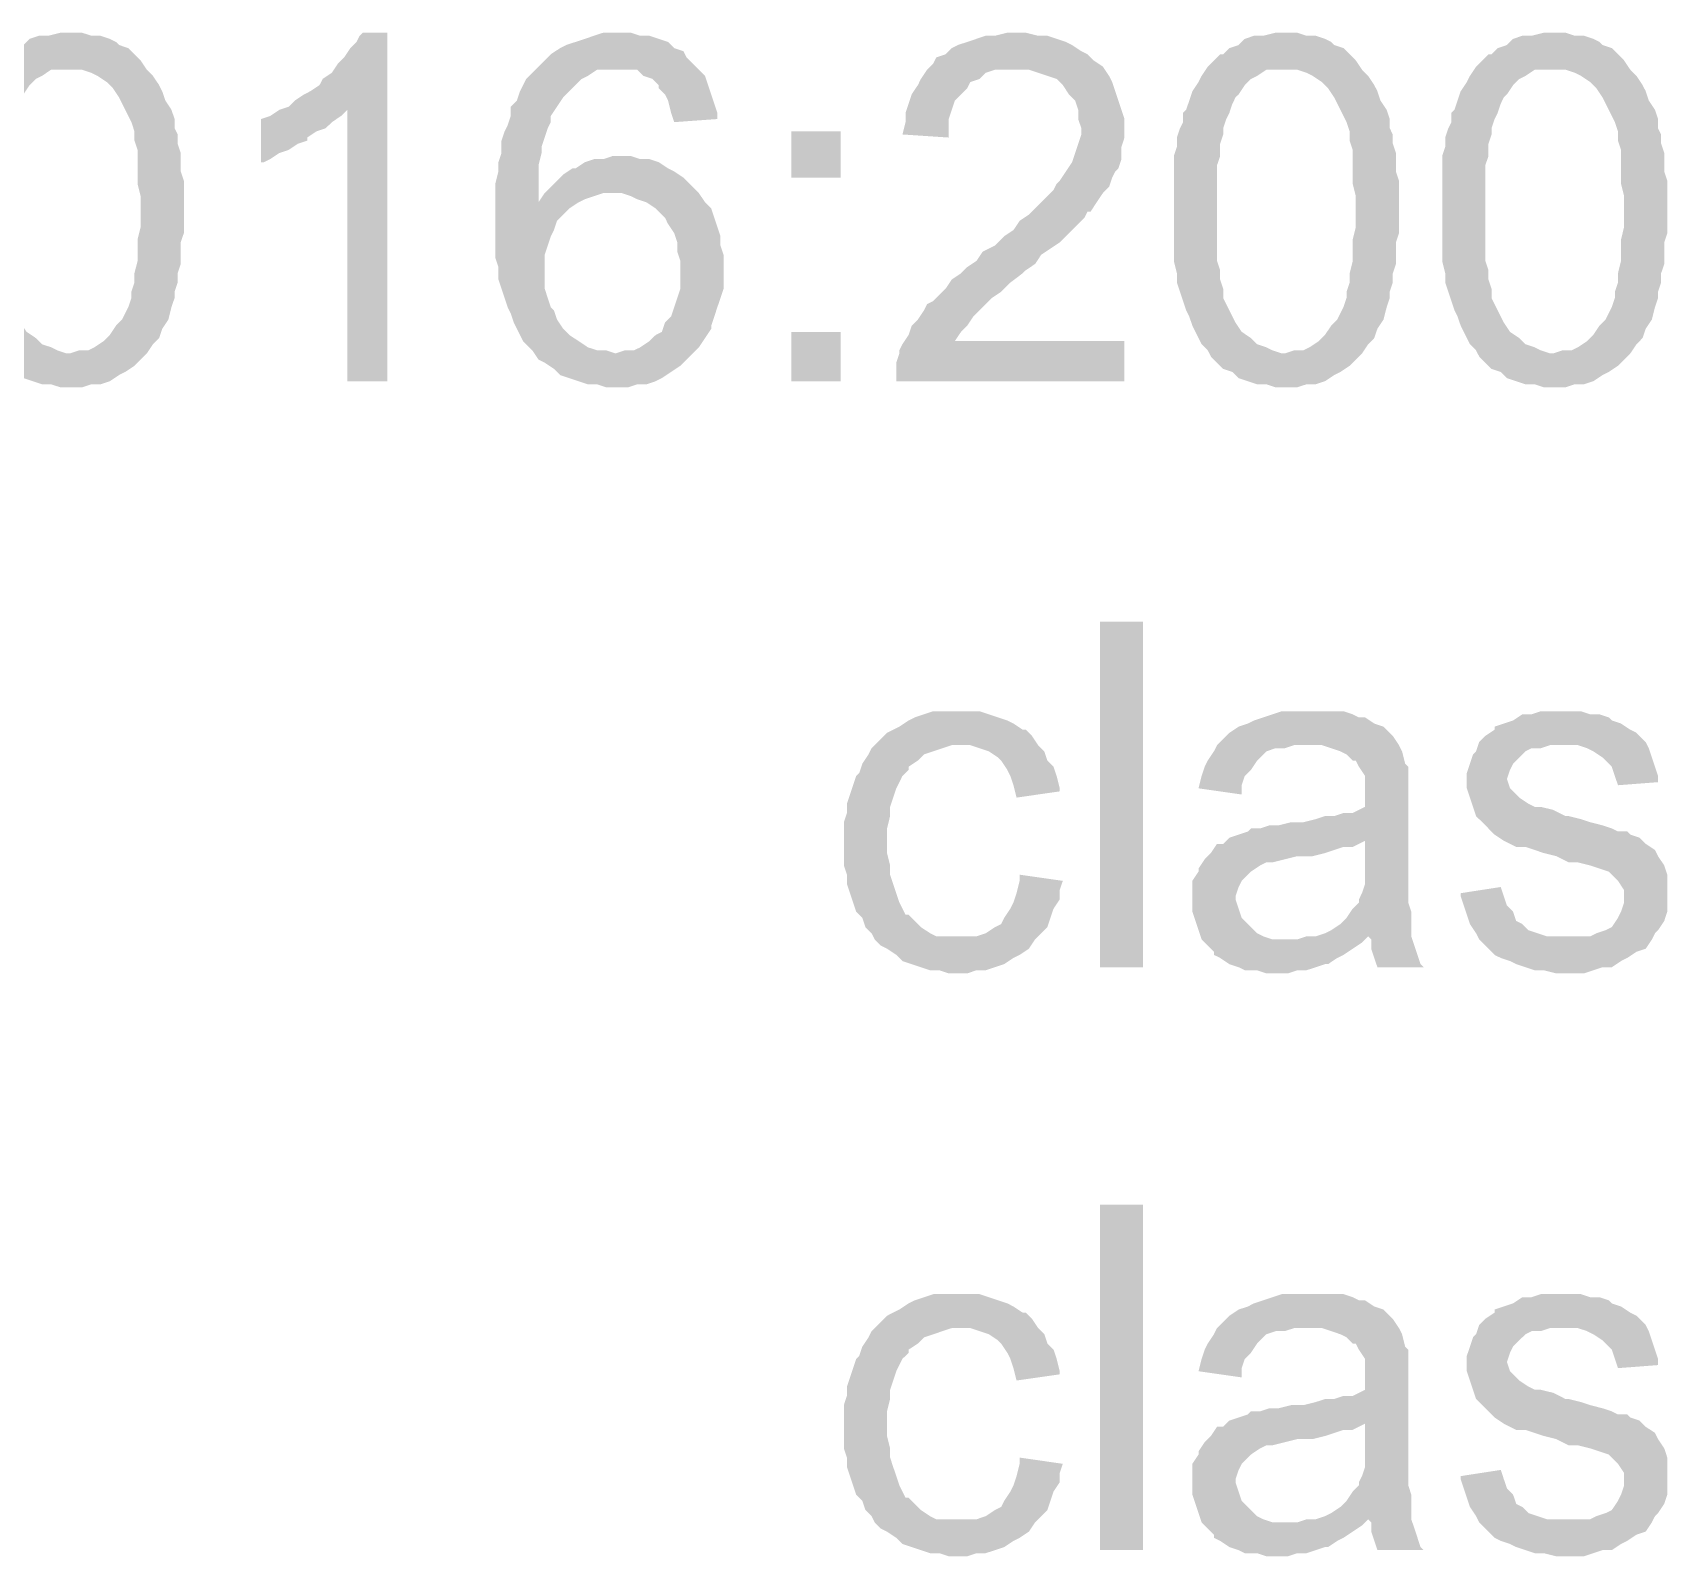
# Model space of a CAD drawing. Header units: millimetres. Extents: x -35.3 to 0.3, y 0.4 to 20.6.
# Drawn here: x -33.1502 to -32.7085, y 6.5152 to 6.9268 of the extents above; entities that cross this region are included whole.
import ezdxf

# ---------------------------------------------------------------- set-up
doc = ezdxf.new("R2010")
doc.units = ezdxf.units.MM
doc.layers.add('PDF _Riempimenti solidi', color=7, linetype='Continuous')

msp = doc.modelspace()

# ---------------------------------------------------------------- hatches: boundary and pattern name
at = {"layer": 'PDF _Riempimenti solidi', "transparency": 33554559}
for points in [[(-33.14017, 6.92684), (-33.14267, 6.92684), (-33.146, 6.92601), (-33.1485, 6.92601), (-33.151, 6.92517), (-33.15267, 6.92351), (-33.15517, 6.92267), (-33.15683, 6.92101), (-33.15767, 6.92101), (-33.161, 6.91767), (-33.14017, 6.91684), (-33.13683, 6.91684), (-33.13433, 6.91601), (-33.13267, 6.91517), (-33.13017, 6.91351), (-33.1285, 6.91184), (-33.12683, 6.90934), (-33.126, 6.90767), (-33.12517, 6.90601), (-33.12433, 6.90434), (-33.1235, 6.90267), (-33.12267, 6.90017), (-33.12267, 6.89767), (-33.12183, 6.89517), (-33.12183, 6.88601), (-33.121, 6.88267), (-33.121, 6.87434), (-33.12183, 6.87101), (-33.12183, 6.86517), (-33.12267, 6.86184), (-33.12267, 6.85934), (-33.1235, 6.85684), (-33.1235, 6.85517), (-33.12433, 6.85267), (-33.12517, 6.85101), (-33.126, 6.84934), (-33.12767, 6.84767), (-33.12933, 6.84517), (-33.131, 6.84351), (-33.1335, 6.84184), (-33.13517, 6.84101), (-33.13767, 6.84101), (-33.14017, 6.84017), (-33.16017, 6.83934), (-33.1585, 6.83767), (-33.15683, 6.83601), (-33.15433, 6.83517), (-33.15267, 6.83351), (-33.15017, 6.83267), (-33.14767, 6.83184), (-33.14517, 6.83184), (-33.14267, 6.83101), (-33.13683, 6.83101), (-33.13433, 6.83184), (-33.13183, 6.83184), (-33.12933, 6.83267), (-33.12683, 6.83434), (-33.12517, 6.83517), (-33.12267, 6.83684), (-33.11933, 6.84017), (-33.11767, 6.84267), (-33.116, 6.84434), (-33.11517, 6.84684), (-33.1135, 6.84934), (-33.11267, 6.85267), (-33.11183, 6.85517), (-33.11183, 6.85684), (-33.111, 6.85934), (-33.111, 6.86184), (-33.11017, 6.86434), (-33.11017, 6.87017), (-33.10933, 6.87267), (-33.10933, 6.88684), (-33.11017, 6.88934), (-33.11017, 6.89434), (-33.111, 6.89684), (-33.111, 6.89934), (-33.11183, 6.90101), (-33.11183, 6.90351), (-33.11267, 6.90601), (-33.11433, 6.90851), (-33.11517, 6.91101), (-33.116, 6.91267), (-33.11767, 6.91517), (-33.11933, 6.91684), (-33.121, 6.91934), (-33.12267, 6.92101), (-33.12433, 6.92267), (-33.12683, 6.92351), (-33.12767, 6.92434), (-33.12933, 6.92517), (-33.13183, 6.92601), (-33.13433, 6.92601), (-33.13683, 6.92684)], [(-33.05433, 6.92684), (-33.061, 6.92684), (-33.06183, 6.92601), (-33.06267, 6.92434), (-33.06433, 6.92267), (-33.066, 6.92017), (-33.06767, 6.91851), (-33.06933, 6.91601), (-33.07183, 6.91434), (-33.07267, 6.91267), (-33.07517, 6.91101), (-33.07683, 6.91017), (-33.07933, 6.90851), (-33.081, 6.90684), (-33.06517, 6.90601), (-33.06517, 6.83267), (-33.05433, 6.83267)], [(-32.99183, 6.92684), (-32.996, 6.92684), (-32.9985, 6.92601), (-33.001, 6.92517), (-33.0035, 6.92434), (-33.006, 6.92351), (-33.00767, 6.92267), (-33.01017, 6.92101), (-33.01183, 6.91934), (-33.0135, 6.91767), (-32.99267, 6.91684), (-32.98683, 6.91684), (-32.98517, 6.91517), (-32.98267, 6.91434), (-32.981, 6.91267), (-32.981, 6.91184), (-32.97933, 6.91017), (-32.9785, 6.90851), (-32.97767, 6.90517), (-32.97683, 6.90267), (-32.96517, 6.90351), (-32.96517, 6.90517), (-32.966, 6.90767), (-32.9685, 6.91517), (-32.97017, 6.91684), (-32.9735, 6.92017), (-32.97433, 6.92184), (-32.97683, 6.92267), (-32.9785, 6.92434), (-32.981, 6.92517), (-32.9835, 6.92601), (-32.986, 6.92601), (-32.9885, 6.92684)], [(-32.88433, 6.92684), (-32.88683, 6.92684), (-32.89017, 6.92601), (-32.89267, 6.92601), (-32.89767, 6.92434), (-32.90017, 6.92351), (-32.90183, 6.92267), (-32.9035, 6.92101), (-32.906, 6.92017), (-32.90683, 6.91851), (-32.9085, 6.91684), (-32.91017, 6.91434), (-32.911, 6.91267), (-32.91267, 6.91017), (-32.9135, 6.90767), (-32.91433, 6.90517), (-32.91433, 6.90267), (-32.91517, 6.89934), (-32.90267, 6.89851), (-32.90267, 6.90351), (-32.90183, 6.90601), (-32.901, 6.90851), (-32.89767, 6.91184), (-32.89683, 6.91351), (-32.89433, 6.91434), (-32.89267, 6.91601), (-32.89017, 6.91684), (-32.88433, 6.91684), (-32.861, 6.91767), (-32.8635, 6.91934), (-32.86517, 6.92101), (-32.86683, 6.92184), (-32.86933, 6.92351), (-32.871, 6.92434), (-32.8735, 6.92517), (-32.876, 6.92601), (-32.8785, 6.92601), (-32.88183, 6.92684)], [(-32.81183, 6.92684), (-32.81433, 6.92684), (-32.81767, 6.92601), (-32.82017, 6.92601), (-32.82267, 6.92517), (-32.82433, 6.92351), (-32.82683, 6.92267), (-32.8285, 6.92101), (-32.82933, 6.92101), (-32.831, 6.91934), (-32.83267, 6.91767), (-32.81183, 6.91684), (-32.8085, 6.91684), (-32.806, 6.91601), (-32.80433, 6.91517), (-32.80183, 6.91351), (-32.80017, 6.91184), (-32.7985, 6.90934), (-32.79767, 6.90767), (-32.79683, 6.90601), (-32.796, 6.90434), (-32.79517, 6.90267), (-32.79433, 6.90017), (-32.79433, 6.89767), (-32.7935, 6.89517), (-32.7935, 6.88601), (-32.79267, 6.88267), (-32.79267, 6.87434), (-32.7935, 6.87101), (-32.7935, 6.86517), (-32.79433, 6.86184), (-32.79433, 6.85934), (-32.79517, 6.85684), (-32.79517, 6.85517), (-32.796, 6.85267), (-32.79683, 6.85101), (-32.79767, 6.84934), (-32.7985, 6.84851), (-32.79933, 6.84767), (-32.801, 6.84517), (-32.80267, 6.84351), (-32.80517, 6.84184), (-32.80683, 6.84101), (-32.80933, 6.84101), (-32.81183, 6.84017), (-32.83183, 6.83934), (-32.8285, 6.83601), (-32.826, 6.83517), (-32.82433, 6.83351), (-32.82183, 6.83267), (-32.81933, 6.83184), (-32.81683, 6.83184), (-32.81433, 6.83101), (-32.8085, 6.83101), (-32.806, 6.83184), (-32.8035, 6.83184), (-32.801, 6.83267), (-32.7985, 6.83434), (-32.79683, 6.83517), (-32.79433, 6.83684), (-32.79267, 6.83851), (-32.791, 6.84017), (-32.78933, 6.84267), (-32.78767, 6.84434), (-32.78683, 6.84684), (-32.78517, 6.84934), (-32.78433, 6.85267), (-32.7835, 6.85517), (-32.7835, 6.85684), (-32.78267, 6.85934), (-32.78267, 6.86184), (-32.78183, 6.86434), (-32.78183, 6.87017), (-32.781, 6.87267), (-32.781, 6.88684), (-32.78183, 6.88934), (-32.78183, 6.89434), (-32.78267, 6.89684), (-32.78267, 6.89934), (-32.7835, 6.90101), (-32.7835, 6.90351), (-32.78433, 6.90601), (-32.786, 6.90851), (-32.78683, 6.91101), (-32.78767, 6.91267), (-32.78933, 6.91517), (-32.791, 6.91684), (-32.79267, 6.91934), (-32.796, 6.92267), (-32.7985, 6.92351), (-32.79933, 6.92434), (-32.801, 6.92517), (-32.8035, 6.92601), (-32.806, 6.92601), (-32.8085, 6.92684)], [(-32.73933, 6.92684), (-32.74183, 6.92684), (-32.74517, 6.92601), (-32.74767, 6.92601), (-32.75017, 6.92517), (-32.75183, 6.92351), (-32.75433, 6.92267), (-32.756, 6.92101), (-32.75683, 6.92101), (-32.7585, 6.91934), (-32.76017, 6.91767), (-32.73933, 6.91684), (-32.736, 6.91684), (-32.7335, 6.91601), (-32.73183, 6.91517), (-32.72933, 6.91351), (-32.72767, 6.91184), (-32.726, 6.90934), (-32.72433, 6.90601), (-32.7235, 6.90434), (-32.72267, 6.90267), (-32.72183, 6.90017), (-32.72183, 6.89767), (-32.721, 6.89517), (-32.721, 6.88601), (-32.72017, 6.88267), (-32.72017, 6.87434), (-32.721, 6.87101), (-32.721, 6.86517), (-32.72183, 6.86184), (-32.72183, 6.85934), (-32.72267, 6.85684), (-32.72267, 6.85517), (-32.7235, 6.85267), (-32.72517, 6.84934), (-32.72683, 6.84767), (-32.7285, 6.84517), (-32.73017, 6.84351), (-32.73267, 6.84184), (-32.73433, 6.84101), (-32.73683, 6.84101), (-32.73933, 6.84017), (-32.75933, 6.83934), (-32.75767, 6.83767), (-32.756, 6.83601), (-32.7535, 6.83517), (-32.75183, 6.83351), (-32.74683, 6.83184), (-32.74433, 6.83184), (-32.74183, 6.83101), (-32.736, 6.83101), (-32.7335, 6.83184), (-32.731, 6.83184), (-32.7285, 6.83267), (-32.726, 6.83434), (-32.72433, 6.83517), (-32.72183, 6.83684), (-32.72017, 6.83851), (-32.7185, 6.84017), (-32.71683, 6.84267), (-32.71517, 6.84434), (-32.71433, 6.84684), (-32.71267, 6.84934), (-32.71183, 6.85267), (-32.711, 6.85517), (-32.711, 6.85684), (-32.71017, 6.85934), (-32.71017, 6.86184), (-32.70933, 6.86434), (-32.70933, 6.87017), (-32.7085, 6.87267), (-32.7085, 6.88684), (-32.70933, 6.88934), (-32.70933, 6.89434), (-32.71017, 6.89684), (-32.71017, 6.89934), (-32.711, 6.90101), (-32.711, 6.90351), (-32.71183, 6.90601), (-32.7135, 6.90851), (-32.71433, 6.91101), (-32.71517, 6.91267), (-32.71683, 6.91517), (-32.7185, 6.91684), (-32.72017, 6.91934), (-32.7235, 6.92267), (-32.726, 6.92351), (-32.72683, 6.92434), (-32.7285, 6.92517), (-32.731, 6.92601), (-32.7335, 6.92601), (-32.736, 6.92684)], [(-33.161, 6.91767), (-33.16267, 6.91517), (-33.1635, 6.91351), (-33.16517, 6.91101), (-33.166, 6.90851), (-33.16683, 6.90601), (-33.16767, 6.90517), (-33.16767, 6.90267), (-33.1685, 6.90101), (-33.16933, 6.89851), (-33.16933, 6.89601), (-33.17017, 6.89351), (-33.17017, 6.86517), (-33.16933, 6.86184), (-33.16933, 6.85934), (-33.16767, 6.85434), (-33.16683, 6.85184), (-33.166, 6.85017), (-33.16517, 6.84767), (-33.1635, 6.84434), (-33.16267, 6.84267), (-33.161, 6.84101), (-33.16017, 6.83934), (-33.14017, 6.84017), (-33.141, 6.84017), (-33.1435, 6.84101), (-33.14517, 6.84184), (-33.14767, 6.84267), (-33.14933, 6.84434), (-33.15183, 6.84601), (-33.1535, 6.84851), (-33.15683, 6.85517), (-33.15683, 6.85767), (-33.15767, 6.86017), (-33.15767, 6.86267), (-33.1585, 6.86517), (-33.1585, 6.89101), (-33.15767, 6.89351), (-33.15767, 6.89684), (-33.15683, 6.89934), (-33.15683, 6.90101), (-33.156, 6.90351), (-33.15517, 6.90517), (-33.15433, 6.90767), (-33.1535, 6.90934), (-33.15267, 6.91017), (-33.151, 6.91267), (-33.14933, 6.91434), (-33.14767, 6.91517), (-33.14517, 6.91684), (-33.14017, 6.91684)], [(-33.0135, 6.91767), (-33.01517, 6.91601), (-33.01683, 6.91434), (-33.0185, 6.91101), (-33.01933, 6.90851), (-33.021, 6.90684), (-33.021, 6.90434), (-33.02183, 6.90184), (-33.02267, 6.90017), (-33.0235, 6.89767), (-33.0235, 6.89434), (-33.02433, 6.89184), (-33.02433, 6.88934), (-33.02517, 6.88601), (-33.02517, 6.86601), (-33.02433, 6.86351), (-33.02433, 6.86017), (-33.02183, 6.85267), (-33.021, 6.85101), (-33.02017, 6.84851), (-33.01933, 6.84684), (-33.01767, 6.84351), (-33.016, 6.84184), (-33.01517, 6.84101), (-33.0135, 6.83851), (-33.01183, 6.83767), (-33.00933, 6.83601), (-33.00767, 6.83434), (-33.00517, 6.83351), (-33.00267, 6.83267), (-33.00017, 6.83184), (-32.99767, 6.83184), (-32.99517, 6.83101), (-32.98933, 6.83101), (-32.98683, 6.83184), (-32.98433, 6.83184), (-32.98183, 6.83267), (-32.98017, 6.83351), (-32.97767, 6.83517), (-32.97517, 6.83684), (-32.9735, 6.83851), (-32.97183, 6.84017), (-32.99267, 6.84017), (-32.99517, 6.84101), (-32.99767, 6.84101), (-33.00017, 6.84184), (-33.00267, 6.84351), (-33.00517, 6.84517), (-33.00683, 6.84684), (-33.0085, 6.84934), (-33.00933, 6.85184), (-33.01017, 6.85267), (-33.01183, 6.85767), (-33.01183, 6.86684), (-33.01017, 6.87184), (-33.00933, 6.87351), (-33.0085, 6.87601), (-33.00517, 6.87934), (-33.00267, 6.88101), (-33.0135, 6.88101), (-33.0135, 6.89101), (-33.01267, 6.89434), (-33.01267, 6.89601), (-33.011, 6.90101), (-33.01017, 6.90267), (-33.01017, 6.90434), (-33.0085, 6.90684), (-33.00683, 6.90934), (-33.00517, 6.91101), (-33.00183, 6.91434), (-33.00017, 6.91517), (-32.99767, 6.91684), (-32.99267, 6.91684)], [(-32.861, 6.91767), (-32.88433, 6.91684), (-32.881, 6.91684), (-32.8785, 6.91601), (-32.876, 6.91517), (-32.8735, 6.91434), (-32.87183, 6.91267), (-32.87017, 6.91017), (-32.8685, 6.90851), (-32.86767, 6.90601), (-32.86767, 6.90351), (-32.86683, 6.90101), (-32.86683, 6.89934), (-32.86767, 6.89684), (-32.8685, 6.89434), (-32.86933, 6.89184), (-32.87267, 6.88684), (-32.8735, 6.88601), (-32.87433, 6.88434), (-32.876, 6.88267), (-32.87933, 6.87934), (-32.881, 6.87767), (-32.8835, 6.87601), (-32.88517, 6.87351), (-32.88767, 6.87184), (-32.89017, 6.86934), (-32.8935, 6.86767), (-32.89517, 6.86517), (-32.89767, 6.86351), (-32.89933, 6.86184), (-32.90183, 6.86017), (-32.9035, 6.85767), (-32.90683, 6.85434), (-32.9085, 6.85351), (-32.90933, 6.85184), (-32.911, 6.84934), (-32.91267, 6.84767), (-32.9135, 6.84517), (-32.91517, 6.84267), (-32.916, 6.84101), (-32.916, 6.84017), (-32.91683, 6.83767), (-32.91683, 6.83267), (-32.85517, 6.83267), (-32.85517, 6.84351), (-32.901, 6.84351), (-32.89933, 6.84601), (-32.89767, 6.84767), (-32.896, 6.85017), (-32.89517, 6.85101), (-32.89433, 6.85184), (-32.891, 6.85517), (-32.8885, 6.85684), (-32.886, 6.85934), (-32.88267, 6.86184), (-32.88183, 6.86267), (-32.87933, 6.86434), (-32.87767, 6.86684), (-32.87267, 6.87017), (-32.86933, 6.87351), (-32.866, 6.87684), (-32.86517, 6.87851), (-32.86433, 6.87851), (-32.86267, 6.88101), (-32.861, 6.88351), (-32.85933, 6.88517), (-32.8585, 6.88767), (-32.85767, 6.88934), (-32.85683, 6.89017), (-32.856, 6.89267), (-32.856, 6.89601), (-32.85517, 6.89851), (-32.85517, 6.90351), (-32.856, 6.90601), (-32.8585, 6.91351), (-32.85933, 6.91517)], [(-32.83267, 6.91767), (-32.83433, 6.91517), (-32.83517, 6.91351), (-32.83683, 6.91101), (-32.8385, 6.90601), (-32.83933, 6.90517), (-32.83933, 6.90267), (-32.84017, 6.90101), (-32.841, 6.89851), (-32.841, 6.89601), (-32.84183, 6.89351), (-32.84183, 6.86517), (-32.841, 6.86184), (-32.841, 6.85934), (-32.84017, 6.85684), (-32.83933, 6.85434), (-32.8385, 6.85184), (-32.83767, 6.85017), (-32.83683, 6.84767), (-32.83517, 6.84434), (-32.83433, 6.84267), (-32.83267, 6.84101), (-32.83183, 6.83934), (-32.81183, 6.84017), (-32.81267, 6.84017), (-32.81517, 6.84101), (-32.81683, 6.84184), (-32.81933, 6.84267), (-32.821, 6.84434), (-32.8235, 6.84601), (-32.82517, 6.84851), (-32.826, 6.85017), (-32.82683, 6.85184), (-32.82767, 6.85351), (-32.8285, 6.85517), (-32.8285, 6.85767), (-32.82933, 6.86017), (-32.82933, 6.86267), (-32.83017, 6.86517), (-32.83017, 6.89101), (-32.82933, 6.89351), (-32.82933, 6.89684), (-32.8285, 6.89934), (-32.8285, 6.90101), (-32.82767, 6.90351), (-32.82683, 6.90517), (-32.826, 6.90767), (-32.82517, 6.90934), (-32.82433, 6.91017), (-32.82267, 6.91267), (-32.821, 6.91434), (-32.81933, 6.91517), (-32.81683, 6.91684), (-32.81183, 6.91684)], [(-32.76017, 6.91767), (-32.76183, 6.91517), (-32.76267, 6.91351), (-32.76433, 6.91101), (-32.76517, 6.90851), (-32.766, 6.90601), (-32.76683, 6.90517), (-32.76683, 6.90267), (-32.76767, 6.90101), (-32.7685, 6.89851), (-32.7685, 6.89601), (-32.76933, 6.89351), (-32.76933, 6.86517), (-32.7685, 6.86184), (-32.7685, 6.85934), (-32.766, 6.85184), (-32.76517, 6.85017), (-32.76433, 6.84767), (-32.7635, 6.84601), (-32.76267, 6.84434), (-32.76183, 6.84267), (-32.76017, 6.84101), (-32.75933, 6.83934), (-32.73933, 6.84017), (-32.74017, 6.84017), (-32.74267, 6.84101), (-32.74433, 6.84184), (-32.74683, 6.84267), (-32.7485, 6.84434), (-32.751, 6.84601), (-32.75267, 6.84851), (-32.75517, 6.85351), (-32.756, 6.85517), (-32.756, 6.85767), (-32.75683, 6.86017), (-32.75683, 6.86267), (-32.75767, 6.86517), (-32.75767, 6.89101), (-32.75683, 6.89351), (-32.75683, 6.89684), (-32.756, 6.89934), (-32.756, 6.90101), (-32.75517, 6.90351), (-32.75433, 6.90517), (-32.7535, 6.90767), (-32.75267, 6.90934), (-32.75183, 6.91017), (-32.75017, 6.91267), (-32.7485, 6.91434), (-32.74683, 6.91517), (-32.74433, 6.91684), (-32.73933, 6.91684)], [(-33.081, 6.90684), (-33.0835, 6.90601), (-33.086, 6.90434), (-33.0885, 6.90351), (-33.0885, 6.89184), (-33.08767, 6.89184), (-33.086, 6.89267), (-33.0835, 6.89434), (-33.081, 6.89517), (-33.0785, 6.89684), (-33.076, 6.89767), (-33.076, 6.89851), (-33.0735, 6.90017), (-33.071, 6.90101), (-33.06933, 6.90267), (-33.06683, 6.90434), (-33.06517, 6.90601)], [(-32.93183, 6.88767), (-32.93183, 6.90017), (-32.94517, 6.90017), (-32.94517, 6.88767)], [(-32.991, 6.89351), (-32.9935, 6.89351), (-32.996, 6.89267), (-32.9985, 6.89267), (-33.001, 6.89184), (-33.0035, 6.89017), (-33.00433, 6.89017), (-33.00683, 6.88851), (-33.0085, 6.88684), (-33.01017, 6.88517), (-33.01183, 6.88351), (-33.0135, 6.88101), (-33.00267, 6.88101), (-33.001, 6.88184), (-32.9985, 6.88267), (-32.996, 6.88351), (-32.9935, 6.88351), (-32.97183, 6.88517), (-32.97267, 6.88601), (-32.97433, 6.88767), (-32.97683, 6.88934), (-32.9785, 6.89017), (-32.981, 6.89184), (-32.9835, 6.89267), (-32.986, 6.89267), (-32.9885, 6.89351)], [(-32.97183, 6.88517), (-32.9935, 6.88351), (-32.991, 6.88351), (-32.9885, 6.88267), (-32.98683, 6.88184), (-32.98433, 6.88101), (-32.98183, 6.87934), (-32.98017, 6.87767), (-32.97933, 6.87684), (-32.9785, 6.87517), (-32.97683, 6.87267), (-32.976, 6.87017), (-32.976, 6.86767), (-32.97517, 6.86517), (-32.97517, 6.85767), (-32.97767, 6.85017), (-32.97933, 6.84851), (-32.98017, 6.84601), (-32.98183, 6.84517), (-32.9835, 6.84351), (-32.986, 6.84184), (-32.98767, 6.84101), (-32.99017, 6.84101), (-32.99267, 6.84017), (-32.97183, 6.84017), (-32.97017, 6.84184), (-32.9685, 6.84434), (-32.96683, 6.84684), (-32.96683, 6.84767), (-32.966, 6.85017), (-32.96517, 6.85267), (-32.96433, 6.85517), (-32.9635, 6.85767), (-32.9635, 6.86684), (-32.96433, 6.86934), (-32.96433, 6.87184), (-32.96517, 6.87434), (-32.966, 6.87684), (-32.96683, 6.87934), (-32.9685, 6.88101), (-32.97017, 6.88351)], [(-32.93183, 6.83267), (-32.93183, 6.84601), (-32.94517, 6.84601), (-32.94517, 6.83267)], [(-32.85017, 6.67434), (-32.85017, 6.76767), (-32.86183, 6.76767), (-32.86183, 6.67434)], [(-32.90017, 6.74351), (-32.90683, 6.74351), (-32.91183, 6.74184), (-32.9135, 6.74101), (-32.916, 6.73934), (-32.91767, 6.73851), (-32.91933, 6.73767), (-32.921, 6.73601), (-32.9235, 6.73351), (-32.92433, 6.73184), (-32.926, 6.72934), (-32.92683, 6.72684), (-32.92767, 6.72601), (-32.92933, 6.72101), (-32.93017, 6.71851), (-32.93017, 6.71601), (-32.931, 6.71351), (-32.931, 6.70184), (-32.93017, 6.69934), (-32.93017, 6.69684), (-32.92933, 6.69434), (-32.92767, 6.68934), (-32.926, 6.68767), (-32.92517, 6.68517), (-32.9235, 6.68351), (-32.92267, 6.68184), (-32.90017, 6.68267), (-32.906, 6.68267), (-32.90767, 6.68351), (-32.91017, 6.68517), (-32.91183, 6.68684), (-32.9135, 6.68851), (-32.91433, 6.68851), (-32.91517, 6.69017), (-32.916, 6.69184), (-32.91683, 6.69434), (-32.91767, 6.69684), (-32.9185, 6.69934), (-32.9185, 6.70184), (-32.91933, 6.70517), (-32.91933, 6.71184), (-32.9185, 6.71517), (-32.9185, 6.71767), (-32.91767, 6.72017), (-32.91683, 6.72267), (-32.916, 6.72434), (-32.91517, 6.72601), (-32.9135, 6.72767), (-32.9135, 6.72851), (-32.911, 6.73017), (-32.90933, 6.73184), (-32.90683, 6.73267), (-32.90433, 6.73351), (-32.90183, 6.73434), (-32.8785, 6.73434), (-32.88017, 6.73684), (-32.88183, 6.73851), (-32.88267, 6.73851), (-32.88517, 6.74017), (-32.88683, 6.74101), (-32.89183, 6.74267), (-32.89433, 6.74351), (-32.89683, 6.74351)], [(-32.80433, 6.74351), (-32.81267, 6.74351), (-32.81517, 6.74267), (-32.81767, 6.74184), (-32.82017, 6.74101), (-32.82183, 6.74017), (-32.82433, 6.73934), (-32.82683, 6.73767), (-32.8285, 6.73601), (-32.83017, 6.73434), (-32.80183, 6.73434), (-32.79933, 6.73351), (-32.79683, 6.73267), (-32.79517, 6.73184), (-32.7935, 6.73017), (-32.79267, 6.73017), (-32.79183, 6.72851), (-32.79017, 6.72601), (-32.79017, 6.71767), (-32.7935, 6.71601), (-32.796, 6.71601), (-32.7985, 6.71517), (-32.801, 6.71517), (-32.8035, 6.71434), (-32.80683, 6.71351), (-32.81017, 6.71351), (-32.8135, 6.71267), (-32.816, 6.71267), (-32.8185, 6.71184), (-32.821, 6.71184), (-32.82183, 6.71101), (-32.82433, 6.71017), (-32.82683, 6.70934), (-32.79017, 6.70851), (-32.79017, 6.69684), (-32.791, 6.69434), (-32.79183, 6.69267), (-32.79183, 6.69184), (-32.7935, 6.69017), (-32.79517, 6.68767), (-32.79683, 6.68601), (-32.79933, 6.68434), (-32.801, 6.68351), (-32.8035, 6.68267), (-32.78933, 6.68267), (-32.7885, 6.68184), (-32.7885, 6.67934), (-32.78767, 6.67684), (-32.78683, 6.67434), (-32.77433, 6.67434), (-32.77517, 6.67517), (-32.776, 6.67767), (-32.77683, 6.68017), (-32.77767, 6.68267), (-32.77767, 6.68934), (-32.7785, 6.69184), (-32.7785, 6.72851), (-32.77933, 6.72934), (-32.78017, 6.73267), (-32.781, 6.73434), (-32.78267, 6.73684), (-32.7835, 6.73767), (-32.78517, 6.73934), (-32.78767, 6.74017), (-32.79017, 6.74184), (-32.79183, 6.74184), (-32.7935, 6.74267), (-32.796, 6.74351), (-32.80183, 6.74351)], [(-32.73767, 6.74351), (-32.74267, 6.74351), (-32.74517, 6.74267), (-32.74767, 6.74267), (-32.75017, 6.74101), (-32.75267, 6.74017), (-32.75517, 6.73934), (-32.75517, 6.73851), (-32.75767, 6.73684), (-32.75933, 6.73517), (-32.73683, 6.73434), (-32.73267, 6.73434), (-32.73017, 6.73351), (-32.7285, 6.73267), (-32.726, 6.73101), (-32.7235, 6.72851), (-32.72267, 6.72601), (-32.72183, 6.72351), (-32.711, 6.72434), (-32.711, 6.72601), (-32.7135, 6.73351), (-32.71433, 6.73517), (-32.71517, 6.73601), (-32.71683, 6.73767), (-32.7185, 6.73851), (-32.721, 6.74017), (-32.7235, 6.74101), (-32.72433, 6.74184), (-32.72683, 6.74267), (-32.72933, 6.74267), (-32.73183, 6.74351), (-32.73433, 6.74351)], [(-32.8785, 6.73434), (-32.89933, 6.73434), (-32.89683, 6.73434), (-32.89433, 6.73351), (-32.89183, 6.73267), (-32.88933, 6.73101), (-32.8885, 6.73017), (-32.88683, 6.72767), (-32.886, 6.72601), (-32.88517, 6.72351), (-32.88433, 6.72017), (-32.87267, 6.72184), (-32.87267, 6.72267), (-32.8735, 6.72601), (-32.87433, 6.72851), (-32.876, 6.73017), (-32.87683, 6.73267)], [(-32.83017, 6.73434), (-32.831, 6.73267), (-32.83267, 6.73017), (-32.8335, 6.72851), (-32.83433, 6.72601), (-32.83517, 6.72267), (-32.8235, 6.72101), (-32.8235, 6.72351), (-32.82267, 6.72601), (-32.821, 6.72767), (-32.81933, 6.73017), (-32.8185, 6.73101), (-32.81683, 6.73267), (-32.81433, 6.73351), (-32.81183, 6.73351), (-32.80933, 6.73434), (-32.806, 6.73434)], [(-32.75933, 6.73517), (-32.76017, 6.73267), (-32.761, 6.73184), (-32.76267, 6.72684), (-32.76267, 6.72267), (-32.76183, 6.72017), (-32.761, 6.71767), (-32.76017, 6.71517), (-32.7585, 6.71351), (-32.75517, 6.71017), (-32.75267, 6.70851), (-32.751, 6.70767), (-32.74933, 6.70684), (-32.74683, 6.70684), (-32.74433, 6.70601), (-32.74183, 6.70517), (-32.7385, 6.70434), (-32.73517, 6.70267), (-32.73267, 6.70267), (-32.72933, 6.70184), (-32.72683, 6.70101), (-32.72433, 6.70017), (-32.7235, 6.69934), (-32.72183, 6.69767), (-32.72017, 6.69517), (-32.72017, 6.69184), (-32.721, 6.68934), (-32.72183, 6.68767), (-32.7235, 6.68517), (-32.72517, 6.68434), (-32.72767, 6.68351), (-32.72933, 6.68267), (-32.73517, 6.68267), (-32.75933, 6.68184), (-32.75767, 6.68017), (-32.756, 6.67851), (-32.75517, 6.67767), (-32.7535, 6.67684), (-32.751, 6.67601), (-32.74933, 6.67517), (-32.74683, 6.67434), (-32.74433, 6.67351), (-32.74183, 6.67351), (-32.7385, 6.67267), (-32.731, 6.67267), (-32.726, 6.67434), (-32.7235, 6.67434), (-32.721, 6.67601), (-32.71933, 6.67684), (-32.71683, 6.67851), (-32.71433, 6.67934), (-32.71267, 6.68184), (-32.71183, 6.68351), (-32.711, 6.68434), (-32.70933, 6.68684), (-32.7085, 6.68934), (-32.7085, 6.69934), (-32.70933, 6.70184), (-32.711, 6.70434), (-32.71183, 6.70601), (-32.71433, 6.70767), (-32.716, 6.70934), (-32.7185, 6.71017), (-32.71933, 6.71101), (-32.72183, 6.71101), (-32.7235, 6.71184), (-32.726, 6.71267), (-32.72933, 6.71351), (-32.73183, 6.71434), (-32.73517, 6.71517), (-32.736, 6.71517), (-32.73933, 6.71684), (-32.74267, 6.71767), (-32.74433, 6.71767), (-32.746, 6.71851), (-32.7485, 6.72017), (-32.75017, 6.72184), (-32.751, 6.72267), (-32.75183, 6.72517), (-32.751, 6.72767), (-32.75017, 6.72934), (-32.74767, 6.73184), (-32.74683, 6.73267), (-32.74517, 6.73351), (-32.74267, 6.73351), (-32.74017, 6.73434), (-32.73683, 6.73434)], [(-32.82683, 6.70934), (-32.8285, 6.70767), (-32.83017, 6.70767), (-32.83183, 6.70517), (-32.8335, 6.70351), (-32.83517, 6.70101), (-32.83517, 6.70017), (-32.83683, 6.69767), (-32.83683, 6.68934), (-32.83433, 6.68184), (-32.831, 6.67851), (-32.831, 6.67767), (-32.82933, 6.67684), (-32.82683, 6.67517), (-32.82433, 6.67434), (-32.82267, 6.67351), (-32.81933, 6.67351), (-32.81683, 6.67267), (-32.811, 6.67267), (-32.8085, 6.67351), (-32.806, 6.67351), (-32.8035, 6.67434), (-32.801, 6.67517), (-32.80017, 6.67517), (-32.79767, 6.67684), (-32.796, 6.67767), (-32.7935, 6.67934), (-32.791, 6.68101), (-32.811, 6.68184), (-32.81517, 6.68184), (-32.81767, 6.68267), (-32.81933, 6.68351), (-32.821, 6.68517), (-32.8235, 6.68767), (-32.82517, 6.69267), (-32.82517, 6.69351), (-32.82433, 6.69601), (-32.8235, 6.69767), (-32.821, 6.70017), (-32.8185, 6.70184), (-32.81683, 6.70267), (-32.81517, 6.70267), (-32.8085, 6.70434), (-32.80433, 6.70434), (-32.801, 6.70517), (-32.796, 6.70684), (-32.7935, 6.70684), (-32.79017, 6.70851)], [(-32.8835, 6.69934), (-32.8835, 6.69767), (-32.88433, 6.69434), (-32.88517, 6.69184), (-32.886, 6.69017), (-32.88767, 6.68767), (-32.8885, 6.68601), (-32.89017, 6.68517), (-32.89267, 6.68351), (-32.89517, 6.68267), (-32.90017, 6.68267), (-32.92267, 6.68184), (-32.921, 6.68017), (-32.91933, 6.67934), (-32.91683, 6.67767), (-32.91517, 6.67601), (-32.91267, 6.67517), (-32.90767, 6.67351), (-32.90517, 6.67351), (-32.90267, 6.67267), (-32.89767, 6.67267), (-32.89517, 6.67351), (-32.89267, 6.67351), (-32.89017, 6.67434), (-32.88767, 6.67517), (-32.88517, 6.67684), (-32.8835, 6.67767), (-32.881, 6.67934), (-32.87933, 6.68184), (-32.876, 6.68517), (-32.87517, 6.68767), (-32.87433, 6.69017), (-32.87267, 6.69267), (-32.87267, 6.69517), (-32.87183, 6.69767)], [(-32.7535, 6.69601), (-32.76433, 6.69434), (-32.76433, 6.69351), (-32.7635, 6.69101), (-32.76267, 6.68851), (-32.76183, 6.68601), (-32.76017, 6.68351), (-32.75933, 6.68184), (-32.73517, 6.68267), (-32.741, 6.68267), (-32.746, 6.68434), (-32.74767, 6.68601), (-32.74933, 6.68684), (-32.75017, 6.68934), (-32.75183, 6.69101), (-32.75267, 6.69351)], [(-32.8035, 6.68267), (-32.806, 6.68267), (-32.8085, 6.68184), (-32.811, 6.68184), (-32.791, 6.68101), (-32.78933, 6.68267)], [(-32.85017, 6.51684), (-32.85017, 6.61017), (-32.86183, 6.61017), (-32.86183, 6.51684)], [(-32.90017, 6.58601), (-32.90683, 6.58601), (-32.91183, 6.58434), (-32.9135, 6.58351), (-32.916, 6.58184), (-32.91767, 6.58101), (-32.91933, 6.58017), (-32.921, 6.57851), (-32.9235, 6.57601), (-32.92433, 6.57434), (-32.926, 6.57184), (-32.92683, 6.56934), (-32.92767, 6.56851), (-32.92933, 6.56351), (-32.93017, 6.56101), (-32.93017, 6.55851), (-32.931, 6.55601), (-32.931, 6.54434), (-32.93017, 6.54184), (-32.93017, 6.53934), (-32.92933, 6.53684), (-32.92767, 6.53184), (-32.926, 6.53017), (-32.92517, 6.52767), (-32.9235, 6.52601), (-32.92267, 6.52434), (-32.90017, 6.52517), (-32.906, 6.52517), (-32.90767, 6.52601), (-32.91017, 6.52767), (-32.91183, 6.52934), (-32.9135, 6.53101), (-32.91433, 6.53101), (-32.91517, 6.53267), (-32.916, 6.53434), (-32.91683, 6.53684), (-32.91767, 6.53934), (-32.9185, 6.54184), (-32.9185, 6.54434), (-32.91933, 6.54767), (-32.91933, 6.55434), (-32.9185, 6.55767), (-32.9185, 6.56017), (-32.91767, 6.56267), (-32.91683, 6.56517), (-32.916, 6.56684), (-32.91517, 6.56851), (-32.9135, 6.57017), (-32.9135, 6.57101), (-32.911, 6.57267), (-32.90933, 6.57434), (-32.90683, 6.57517), (-32.90433, 6.57601), (-32.90183, 6.57684), (-32.8785, 6.57684), (-32.88017, 6.57934), (-32.88183, 6.58101), (-32.88267, 6.58101), (-32.88517, 6.58267), (-32.88683, 6.58351), (-32.89183, 6.58517), (-32.89433, 6.58601), (-32.89683, 6.58601)], [(-32.80433, 6.58601), (-32.81267, 6.58601), (-32.81517, 6.58517), (-32.81767, 6.58434), (-32.82017, 6.58351), (-32.82183, 6.58267), (-32.82433, 6.58184), (-32.82683, 6.58017), (-32.8285, 6.57851), (-32.83017, 6.57684), (-32.80183, 6.57684), (-32.79933, 6.57601), (-32.79683, 6.57517), (-32.79517, 6.57434), (-32.7935, 6.57267), (-32.79267, 6.57267), (-32.79183, 6.57101), (-32.79017, 6.56851), (-32.79017, 6.56017), (-32.7935, 6.55851), (-32.796, 6.55851), (-32.7985, 6.55767), (-32.801, 6.55767), (-32.8035, 6.55684), (-32.80683, 6.55601), (-32.81017, 6.55601), (-32.8135, 6.55517), (-32.816, 6.55517), (-32.8185, 6.55434), (-32.821, 6.55434), (-32.82183, 6.55351), (-32.82433, 6.55267), (-32.82683, 6.55184), (-32.79017, 6.55101), (-32.79017, 6.53934), (-32.791, 6.53684), (-32.79183, 6.53517), (-32.79183, 6.53434), (-32.7935, 6.53267), (-32.79517, 6.53017), (-32.79683, 6.52851), (-32.79933, 6.52684), (-32.801, 6.52601), (-32.8035, 6.52517), (-32.78933, 6.52517), (-32.7885, 6.52434), (-32.7885, 6.52184), (-32.78683, 6.51684), (-32.77433, 6.51684), (-32.77517, 6.51767), (-32.776, 6.52017), (-32.77683, 6.52267), (-32.77767, 6.52517), (-32.77767, 6.53184), (-32.7785, 6.53434), (-32.7785, 6.57101), (-32.77933, 6.57184), (-32.78017, 6.57517), (-32.781, 6.57684), (-32.78267, 6.57934), (-32.7835, 6.58017), (-32.78517, 6.58184), (-32.78767, 6.58267), (-32.79017, 6.58434), (-32.79183, 6.58434), (-32.7935, 6.58517), (-32.796, 6.58601), (-32.80183, 6.58601)], [(-32.73767, 6.58601), (-32.74267, 6.58601), (-32.74517, 6.58517), (-32.74767, 6.58517), (-32.75017, 6.58351), (-32.75267, 6.58267), (-32.75517, 6.58184), (-32.75517, 6.58101), (-32.75767, 6.57934), (-32.75933, 6.57767), (-32.73683, 6.57684), (-32.73267, 6.57684), (-32.73017, 6.57601), (-32.7285, 6.57517), (-32.726, 6.57351), (-32.72517, 6.57267), (-32.7235, 6.57101), (-32.72267, 6.56851), (-32.72183, 6.56601), (-32.711, 6.56684), (-32.711, 6.56851), (-32.71183, 6.57101), (-32.71267, 6.57351), (-32.7135, 6.57601), (-32.71433, 6.57767), (-32.71517, 6.57851), (-32.71683, 6.58017), (-32.7185, 6.58101), (-32.721, 6.58267), (-32.7235, 6.58351), (-32.72433, 6.58434), (-32.72683, 6.58517), (-32.72933, 6.58517), (-32.73183, 6.58601), (-32.73433, 6.58601)], [(-32.8785, 6.57684), (-32.89933, 6.57684), (-32.89683, 6.57684), (-32.89433, 6.57601), (-32.89183, 6.57517), (-32.88933, 6.57351), (-32.8885, 6.57267), (-32.88683, 6.57017), (-32.886, 6.56851), (-32.88517, 6.56601), (-32.88433, 6.56267), (-32.87267, 6.56434), (-32.87267, 6.56517), (-32.8735, 6.56851), (-32.87433, 6.57101), (-32.876, 6.57267), (-32.87683, 6.57517)], [(-32.83017, 6.57684), (-32.831, 6.57517), (-32.83267, 6.57267), (-32.8335, 6.57101), (-32.83433, 6.56851), (-32.83517, 6.56517), (-32.8235, 6.56351), (-32.8235, 6.56601), (-32.82267, 6.56851), (-32.821, 6.57017), (-32.81933, 6.57267), (-32.8185, 6.57351), (-32.81683, 6.57517), (-32.81433, 6.57601), (-32.81183, 6.57601), (-32.80933, 6.57684), (-32.806, 6.57684)], [(-32.75933, 6.57767), (-32.76017, 6.57517), (-32.761, 6.57434), (-32.76183, 6.57184), (-32.76267, 6.56934), (-32.76267, 6.56517), (-32.76017, 6.55767), (-32.7585, 6.55601), (-32.75517, 6.55267), (-32.75267, 6.55101), (-32.751, 6.55017), (-32.74933, 6.54934), (-32.74683, 6.54934), (-32.74433, 6.54851), (-32.74183, 6.54767), (-32.7385, 6.54684), (-32.73517, 6.54517), (-32.73267, 6.54517), (-32.72933, 6.54434), (-32.72683, 6.54351), (-32.72433, 6.54267), (-32.7235, 6.54184), (-32.72183, 6.54017), (-32.72017, 6.53767), (-32.72017, 6.53434), (-32.721, 6.53184), (-32.72183, 6.53017), (-32.7235, 6.52767), (-32.72517, 6.52684), (-32.72767, 6.52601), (-32.72933, 6.52517), (-32.73517, 6.52517), (-32.75933, 6.52434), (-32.75767, 6.52267), (-32.756, 6.52101), (-32.75517, 6.52017), (-32.7535, 6.51934), (-32.751, 6.51851), (-32.74933, 6.51767), (-32.74683, 6.51684), (-32.74433, 6.51601), (-32.74183, 6.51601), (-32.7385, 6.51517), (-32.731, 6.51517), (-32.726, 6.51684), (-32.7235, 6.51684), (-32.721, 6.51851), (-32.71933, 6.51934), (-32.71683, 6.52101), (-32.71433, 6.52184), (-32.71267, 6.52434), (-32.71183, 6.52601), (-32.711, 6.52684), (-32.70933, 6.52934), (-32.7085, 6.53184), (-32.7085, 6.54184), (-32.70933, 6.54434), (-32.711, 6.54684), (-32.71183, 6.54851), (-32.71433, 6.55017), (-32.716, 6.55184), (-32.7185, 6.55267), (-32.71933, 6.55351), (-32.72183, 6.55351), (-32.7235, 6.55434), (-32.726, 6.55517), (-32.72933, 6.55601), (-32.73183, 6.55684), (-32.73517, 6.55767), (-32.736, 6.55767), (-32.73933, 6.55934), (-32.74267, 6.56017), (-32.74433, 6.56017), (-32.746, 6.56101), (-32.7485, 6.56267), (-32.75017, 6.56434), (-32.751, 6.56517), (-32.75183, 6.56767), (-32.751, 6.57017), (-32.75017, 6.57184), (-32.74767, 6.57434), (-32.74683, 6.57517), (-32.74517, 6.57601), (-32.74267, 6.57601), (-32.74017, 6.57684), (-32.73683, 6.57684)], [(-32.82683, 6.55184), (-32.8285, 6.55017), (-32.83017, 6.55017), (-32.83183, 6.54767), (-32.8335, 6.54601), (-32.83517, 6.54351), (-32.83517, 6.54267), (-32.83683, 6.54017), (-32.83683, 6.53184), (-32.836, 6.52934), (-32.83433, 6.52434), (-32.831, 6.52101), (-32.831, 6.52017), (-32.82933, 6.51934), (-32.82683, 6.51767), (-32.82433, 6.51684), (-32.82267, 6.51601), (-32.81933, 6.51601), (-32.81683, 6.51517), (-32.811, 6.51517), (-32.8085, 6.51601), (-32.806, 6.51601), (-32.8035, 6.51684), (-32.801, 6.51767), (-32.80017, 6.51767), (-32.79767, 6.51934), (-32.796, 6.52017), (-32.7935, 6.52184), (-32.791, 6.52351), (-32.811, 6.52434), (-32.81517, 6.52434), (-32.81767, 6.52517), (-32.81933, 6.52601), (-32.821, 6.52767), (-32.8235, 6.53017), (-32.82433, 6.53267), (-32.82517, 6.53517), (-32.82517, 6.53601), (-32.82433, 6.53851), (-32.8235, 6.54017), (-32.821, 6.54267), (-32.8185, 6.54434), (-32.81683, 6.54517), (-32.81517, 6.54517), (-32.8085, 6.54684), (-32.80433, 6.54684), (-32.801, 6.54767), (-32.796, 6.54934), (-32.7935, 6.54934), (-32.79017, 6.55101)], [(-32.8835, 6.54184), (-32.8835, 6.54017), (-32.88433, 6.53684), (-32.88517, 6.53434), (-32.886, 6.53267), (-32.88767, 6.53017), (-32.8885, 6.52851), (-32.89017, 6.52767), (-32.89267, 6.52601), (-32.89517, 6.52517), (-32.90017, 6.52517), (-32.92267, 6.52434), (-32.921, 6.52267), (-32.91933, 6.52184), (-32.91683, 6.52017), (-32.91517, 6.51851), (-32.91267, 6.51767), (-32.90767, 6.51601), (-32.90517, 6.51601), (-32.90267, 6.51517), (-32.89767, 6.51517), (-32.89517, 6.51601), (-32.89267, 6.51601), (-32.89017, 6.51684), (-32.88767, 6.51767), (-32.88517, 6.51934), (-32.8835, 6.52017), (-32.881, 6.52184), (-32.87933, 6.52434), (-32.876, 6.52767), (-32.87517, 6.53017), (-32.87433, 6.53267), (-32.87267, 6.53517), (-32.87267, 6.53767), (-32.87183, 6.54017)], [(-32.7535, 6.53851), (-32.76433, 6.53684), (-32.76433, 6.53601), (-32.7635, 6.53351), (-32.76267, 6.53101), (-32.76183, 6.52851), (-32.76017, 6.52601), (-32.75933, 6.52434), (-32.73517, 6.52517), (-32.741, 6.52517), (-32.746, 6.52684), (-32.74767, 6.52851), (-32.74933, 6.52934), (-32.75017, 6.53184), (-32.75183, 6.53351), (-32.75267, 6.53601)], [(-32.8035, 6.52517), (-32.806, 6.52517), (-32.8085, 6.52434), (-32.811, 6.52434), (-32.791, 6.52351), (-32.78933, 6.52517)]]:
    msp.add_hatch(color=256, dxfattribs=at).paths.add_polyline_path(points)

doc.saveas('drawing.dxf')
